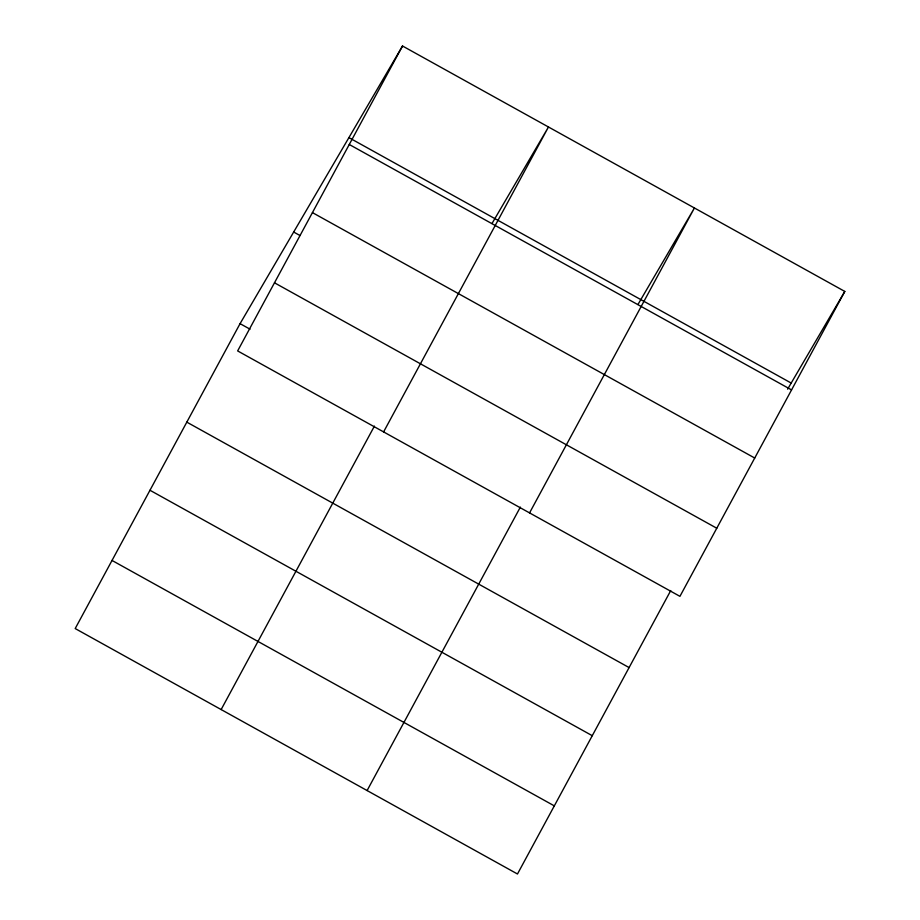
<?xml version="1.0" encoding="UTF-8"?>
<svg xmlns="http://www.w3.org/2000/svg" width="920" height="920" viewBox="0 0 920 920"><rect width="100%" height="100%" fill="white"/><g stroke="black" fill="none" stroke-linecap="round" stroke-linejoin="round"><path stroke-width="1.38" d="M402.523 46L237.647 350.922L679.938 596.344L844.801 291.433L402.523 46L240.062 323.656L75.198 628.567L517.477 874L670.749 590.548M221.145 709.561L374.417 426.109M383.605 431.905L548.469 126.995L491.993 223.525M367.103 790.556L520.363 507.104M529.563 512.9L694.428 207.977L637.951 304.509M787.612 389.183L844.801 291.433M348.91 137.62L791.2 383.053M349.266 144.486L791.556 389.919M312.432 212.612L754.722 458.034M293.675 232.024L299.909 235.486M274.482 282.796L716.772 528.229M240.062 323.656L250.044 329.188M186.817 422.142L629.096 667.575M149.983 490.268L592.261 735.689M112.033 560.452L554.311 805.874"/></g></svg>
